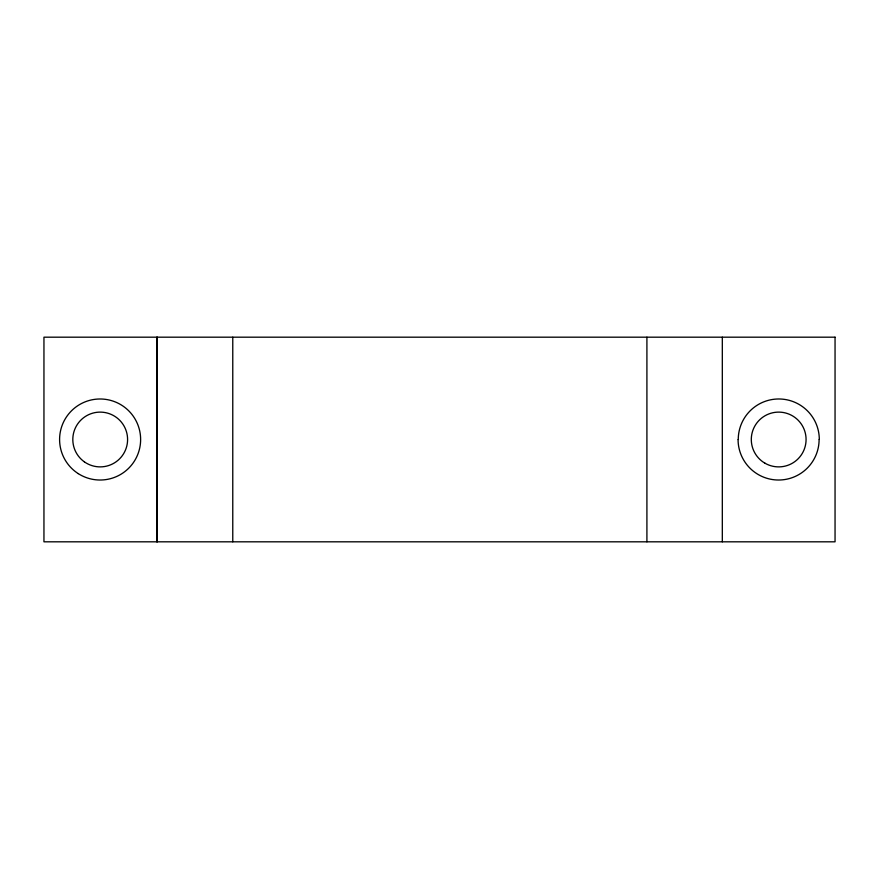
<?xml version="1.0" encoding="UTF-8"?>
<svg xmlns="http://www.w3.org/2000/svg" width="879" height="879" viewBox="0 0 879 879"><rect width="100%" height="100%" fill="white"/><g stroke="black" fill="none" stroke-linecap="round" stroke-linejoin="round"><path stroke-width="1.32" d="M722.318 337.184L722.318 541.816M646.911 337.184L646.911 541.816M232.77 337.184L232.77 541.816M157.22 337.184L157.22 541.816M156.869 337.184L156.869 541.816M738.261 439.5A40.522 40.522 0 0 1 778.728 398.978A40.522 40.522 0 0 1 819.305 439.401M819.107 439.5A40.522 40.522 0 0 1 778.64 480.022A40.522 40.522 0 0 1 738.074 439.599M835.05 337.184L43.95 337.184L43.95 541.816L835.05 541.816L835.05 337.184M764.994 463.222A27.392 27.392 0 0 0 806.076 439.5A27.392 27.392 0 0 0 764.994 415.778A27.392 27.392 0 0 0 764.994 463.222M84.428 461.893A27.392 27.392 0 0 0 127.477 441.961A27.392 27.392 0 0 0 88.691 414.646A27.392 27.392 0 0 0 84.428 461.893M78.22 473.605A40.522 40.522 0 0 0 140.585 441.401A40.522 40.522 0 0 0 81.516 403.505A40.522 40.522 0 0 0 78.22 473.605"/></g></svg>
